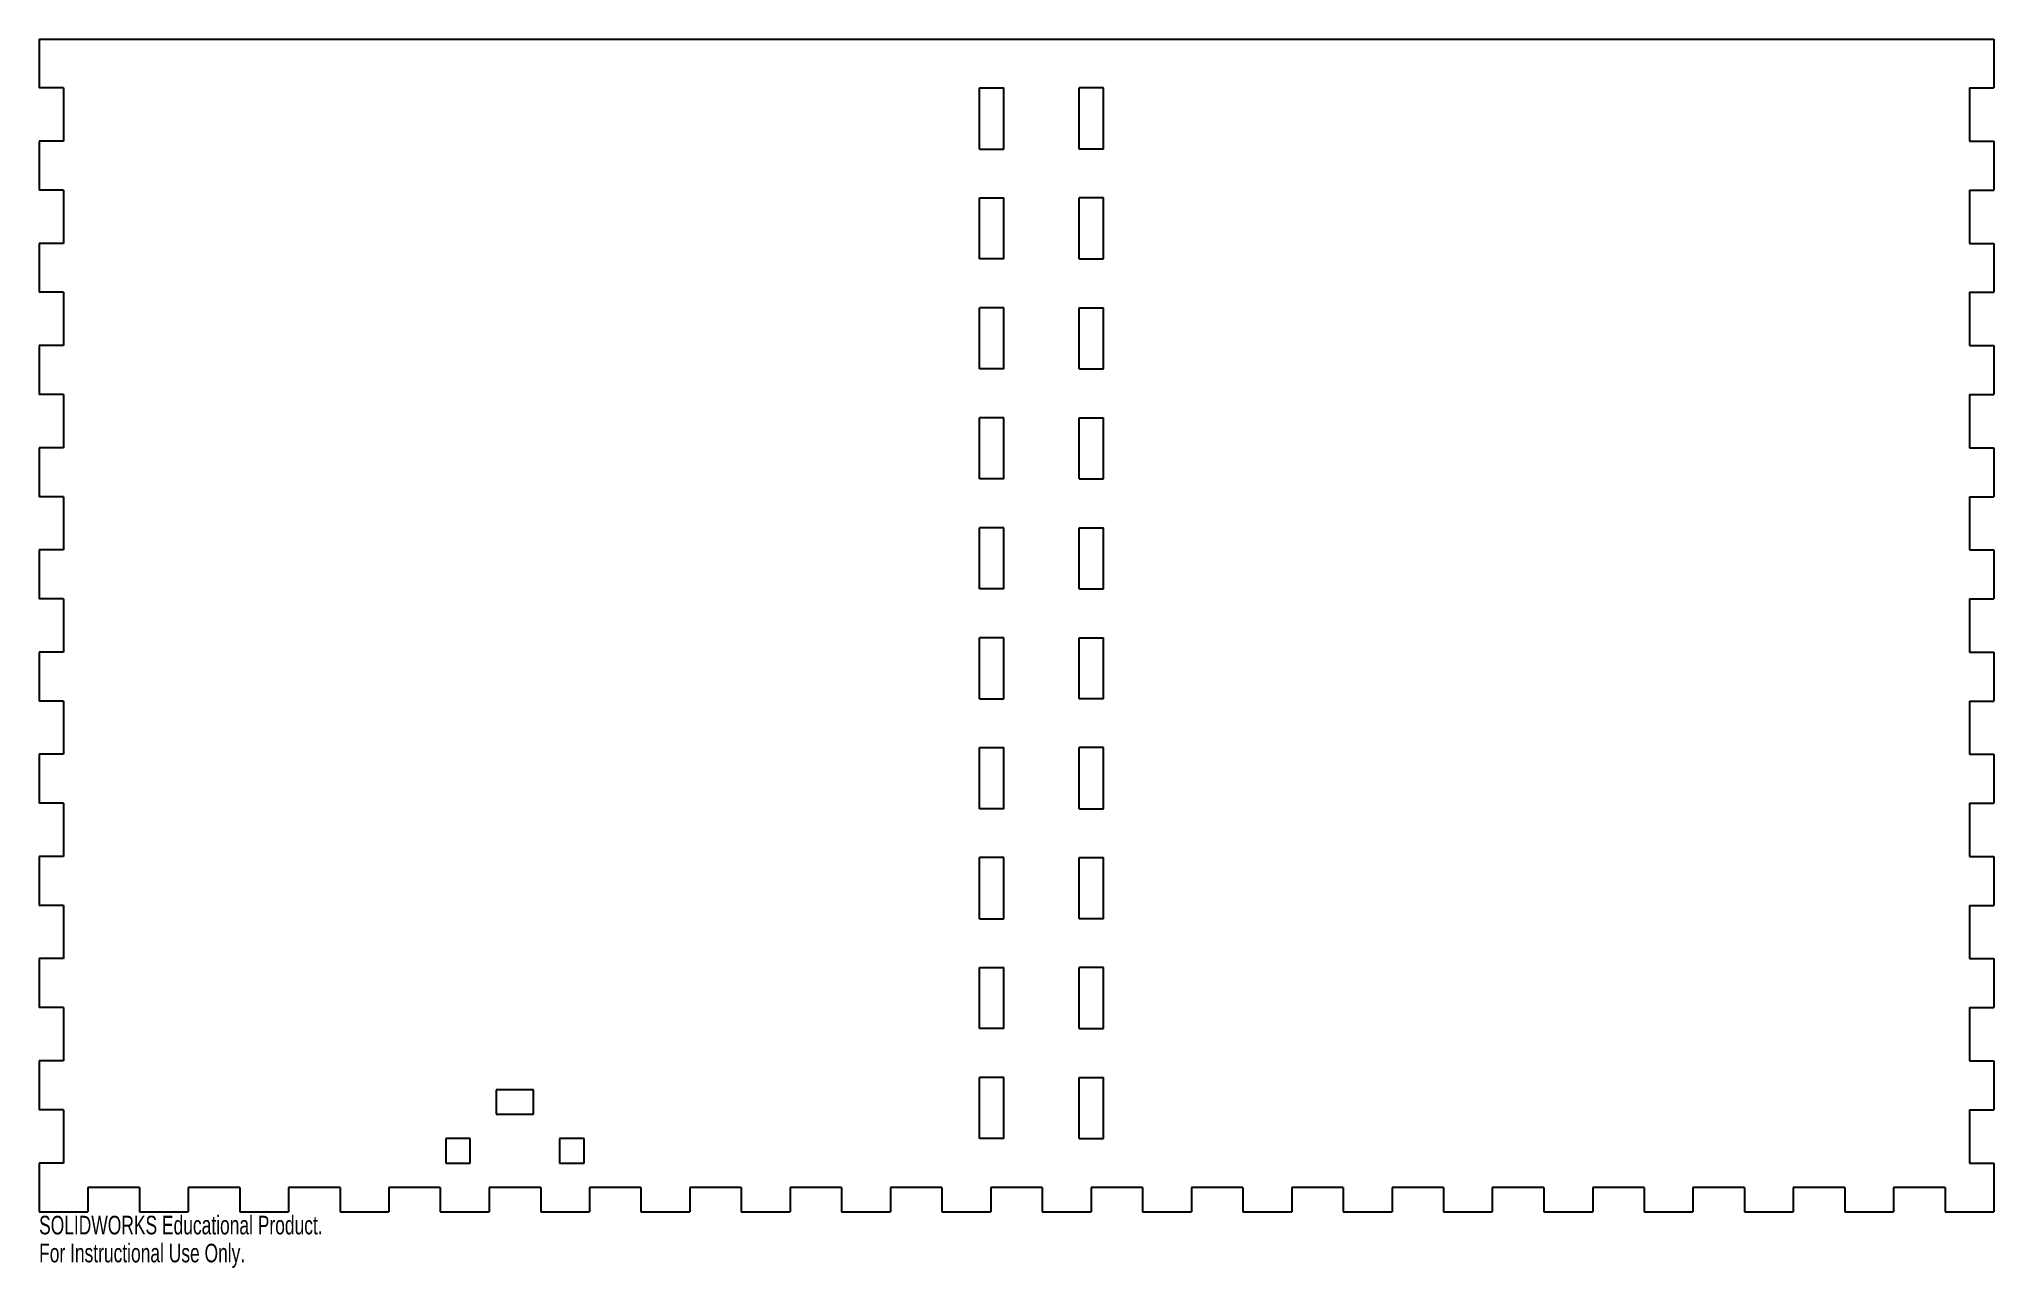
# Model space of a CAD drawing. Header units: inches. Extents: x -10 to 10, y -0.6 to 12.
import ezdxf

# ---------------------------------------------------------------- set-up
doc = ezdxf.new("R2010")
doc.units = ezdxf.units.IN
doc.header["$MEASUREMENT"] = 0
doc.styles.add('SLDTEXTSTYLE0', font='TXT', dxfattribs={"width": 0.7})

msp = doc.modelspace()

# ---------------------------------------------------------------- linework, layer by layer
at = {"color": 7, "linetype": 'Continuous', "lineweight": 25}
for p, q in [((-10, 12), (10, 12)), ((-10, 12), (-10, 11.5)), ((10, 12), (10, 11.5)), ((-9.75, 11.5), (-10, 11.5)), ((-9.75, 11.5), (-9.75, 10.955)), ((-0.38, 11.5), (-0.13, 11.5)), ((-0.38, 10.875), (-0.38, 11.5)), ((-0.13, 10.875), (-0.13, 11.5)), ((0.89, 11.5), (0.64, 11.5)), ((0.64, 10.875), (0.64, 11.5)), ((0.89, 10.875), (0.89, 11.5)), ((9.75, 11.5), (10, 11.5)), ((9.75, 11.5), (9.75, 10.955)), ((-9.75, 10.955), (-10, 10.955)), ((-10, 10.955), (-10, 10.455)), ((-0.38, 10.875), (-0.13, 10.875)), ((0.89, 10.875), (0.64, 10.875)), ((9.75, 10.955), (10, 10.955)), ((10, 10.955), (10, 10.455)), ((-9.75, 10.455), (-10, 10.455)), ((-9.75, 10.455), (-9.75, 9.909)), ((9.75, 10.455), (10, 10.455)), ((9.75, 10.455), (9.75, 9.909)), ((-0.38, 10.375), (-0.13, 10.375)), ((-0.38, 9.75), (-0.38, 10.375)), ((-0.13, 9.75), (-0.13, 10.375)), ((0.64, 9.75), (0.64, 10.375)), ((0.89, 10.375), (0.64, 10.375)), ((0.89, 9.75), (0.89, 10.375)), ((-9.75, 9.909), (-10, 9.909)), ((-10, 9.909), (-10, 9.409)), ((9.75, 9.909), (10, 9.909)), ((10, 9.909), (10, 9.409)), ((-0.13, 9.75), (-0.38, 9.75)), ((0.64, 9.75), (0.89, 9.75)), ((-9.75, 9.409), (-10, 9.409)), ((-9.75, 9.409), (-9.75, 8.864)), ((9.75, 9.409), (10, 9.409)), ((9.75, 9.409), (9.75, 8.864)), ((-0.13, 9.25), (-0.38, 9.25)), ((-0.38, 8.625), (-0.38, 9.25)), ((-0.13, 8.625), (-0.13, 9.25)), ((0.64, 8.625), (0.64, 9.25)), ((0.64, 9.25), (0.89, 9.25)), ((0.89, 8.625), (0.89, 9.25)), ((-9.75, 8.864), (-10, 8.864)), ((-10, 8.864), (-10, 8.364)), ((9.75, 8.864), (10, 8.864)), ((10, 8.864), (10, 8.364)), ((-0.13, 8.625), (-0.38, 8.625)), ((0.64, 8.625), (0.89, 8.625)), ((-9.75, 8.364), (-10, 8.364)), ((-9.75, 8.364), (-9.75, 7.818)), ((9.75, 8.364), (10, 8.364)), ((9.75, 8.364), (9.75, 7.818)), ((-0.13, 8.125), (-0.38, 8.125)), ((-0.38, 7.5), (-0.38, 8.125)), ((-0.13, 7.5), (-0.13, 8.125)), ((0.64, 7.5), (0.64, 8.125)), ((0.64, 8.125), (0.89, 8.125)), ((0.89, 7.5), (0.89, 8.125)), ((-9.75, 7.818), (-10, 7.818)), ((-10, 7.818), (-10, 7.318)), ((9.75, 7.818), (10, 7.818)), ((10, 7.818), (10, 7.318)), ((-0.13, 7.5), (-0.38, 7.5)), ((0.64, 7.5), (0.89, 7.5)), ((-9.75, 7.318), (-10, 7.318)), ((-9.75, 7.318), (-9.75, 6.773)), ((9.75, 7.318), (10, 7.318)), ((9.75, 7.318), (9.75, 6.773)), ((-0.13, 7), (-0.38, 7)), ((-0.38, 6.375), (-0.38, 7)), ((-0.13, 6.375), (-0.13, 7)), ((0.64, 6.375), (0.64, 7)), ((0.64, 7), (0.89, 7)), ((0.89, 6.375), (0.89, 7)), ((-9.75, 6.773), (-10, 6.773)), ((-10, 6.773), (-10, 6.273)), ((9.75, 6.773), (10, 6.773)), ((10, 6.773), (10, 6.273)), ((-9.75, 6.273), (-10, 6.273)), ((-9.75, 6.273), (-9.75, 5.727)), ((-0.13, 6.375), (-0.38, 6.375)), ((0.64, 6.375), (0.89, 6.375)), ((9.75, 6.273), (10, 6.273)), ((9.75, 6.273), (9.75, 5.727)), ((-0.13, 5.875), (-0.38, 5.875)), ((-0.38, 5.25), (-0.38, 5.875)), ((-0.13, 5.25), (-0.13, 5.875)), ((0.64, 5.875), (0.89, 5.875)), ((0.64, 5.25), (0.64, 5.875)), ((0.89, 5.25), (0.89, 5.875)), ((-9.75, 5.727), (-10, 5.727)), ((-10, 5.727), (-10, 5.227)), ((9.75, 5.727), (10, 5.727)), ((10, 5.727), (10, 5.227)), ((-9.75, 5.227), (-10, 5.227)), ((-9.75, 5.227), (-9.75, 4.682)), ((-0.38, 5.25), (-0.13, 5.25)), ((0.89, 5.25), (0.64, 5.25)), ((9.75, 5.227), (10, 5.227)), ((9.75, 5.227), (9.75, 4.682)), ((-9.75, 4.682), (-10, 4.682)), ((-10, 4.682), (-10, 4.182)), ((-0.38, 4.125), (-0.38, 4.75)), ((-0.38, 4.75), (-0.13, 4.75)), ((-0.13, 4.125), (-0.13, 4.75)), ((0.89, 4.75), (0.64, 4.75)), ((0.64, 4.125), (0.64, 4.75)), ((0.89, 4.125), (0.89, 4.75)), ((9.75, 4.682), (10, 4.682)), ((10, 4.682), (10, 4.182)), ((-9.75, 4.182), (-10, 4.182)), ((-9.75, 4.182), (-9.75, 3.636)), ((-0.13, 4.125), (-0.38, 4.125)), ((0.64, 4.125), (0.89, 4.125)), ((9.75, 4.182), (10, 4.182)), ((9.75, 4.182), (9.75, 3.636)), ((-9.75, 3.636), (-10, 3.636)), ((-10, 3.636), (-10, 3.136)), ((-0.13, 3.625), (-0.38, 3.625)), ((-0.38, 3), (-0.38, 3.625)), ((-0.13, 3), (-0.13, 3.625)), ((0.64, 3.625), (0.89, 3.625)), ((0.64, 3), (0.64, 3.625)), ((0.89, 3), (0.89, 3.625)), ((9.75, 3.636), (10, 3.636)), ((10, 3.636), (10, 3.136)), ((-9.75, 3.136), (-10, 3.136)), ((-9.75, 3.136), (-9.75, 2.591)), ((-0.38, 3), (-0.13, 3)), ((0.89, 3), (0.64, 3)), ((9.75, 3.136), (10, 3.136)), ((9.75, 3.136), (9.75, 2.591)), ((-9.75, 2.591), (-10, 2.591)), ((-10, 2.591), (-10, 2.091)), ((-0.38, 1.875), (-0.38, 2.5)), ((-0.38, 2.5), (-0.13, 2.5)), ((-0.13, 1.875), (-0.13, 2.5)), ((0.89, 2.5), (0.64, 2.5)), ((0.64, 1.875), (0.64, 2.5)), ((0.89, 1.875), (0.89, 2.5)), ((9.75, 2.591), (10, 2.591)), ((10, 2.591), (10, 2.091)), ((-9.75, 2.091), (-10, 2.091)), ((-9.75, 2.091), (-9.75, 1.545)), ((9.75, 2.091), (10, 2.091)), ((9.75, 2.091), (9.75, 1.545)), ((-0.13, 1.875), (-0.38, 1.875)), ((0.64, 1.875), (0.89, 1.875)), ((-9.75, 1.545), (-10, 1.545)), ((-10, 1.545), (-10, 1.045)), ((9.75, 1.545), (10, 1.545)), ((10, 1.545), (10, 1.045)), ((-4.942, 1.25), (-5.322, 1.25)), ((-5.322, 1.25), (-5.322, 1)), ((-4.942, 1), (-4.942, 1.25)), ((-0.13, 1.375), (-0.38, 1.375)), ((-0.38, 0.75), (-0.38, 1.375)), ((-0.13, 0.75), (-0.13, 1.375)), ((0.64, 0.75), (0.64, 1.375)), ((0.64, 1.375), (0.89, 1.375)), ((0.89, 0.75), (0.89, 1.375)), ((-9.75, 1.045), (-10, 1.045)), ((-9.75, 1.045), (-9.75, 0.5)), ((-5.322, 1), (-4.942, 1)), ((9.75, 1.045), (10, 1.045)), ((9.75, 1.045), (9.75, 0.5)), ((-5.589, 0.75), (-5.839, 0.75)), ((-5.839, 0.75), (-5.839, 0.5)), ((-5.589, 0.5), (-5.589, 0.75)), ((-4.424, 0.75), (-4.674, 0.75)), ((-4.674, 0.75), (-4.674, 0.5)), ((-4.424, 0.5), (-4.424, 0.75)), ((-0.13, 0.75), (-0.38, 0.75)), ((0.64, 0.75), (0.89, 0.75)), ((-9.75, 0.5), (-10, 0.5)), ((-10, 0.5), (-10, 0)), ((-5.839, 0.5), (-5.589, 0.5)), ((-4.674, 0.5), (-4.424, 0.5)), ((9.75, 0.5), (10, 0.5)), ((10, 0.5), (10, 0)), ((-8.974, 0.25), (-9.5, 0.25)), ((-9.5, 0.25), (-9.5, 0)), ((-8.974, 0.25), (-8.974, 0)), ((-7.947, 0.25), (-8.474, 0.25)), ((-8.474, 0.25), (-8.474, 0)), ((-7.947, 0.25), (-7.947, 0)), ((-6.921, 0.25), (-7.447, 0.25)), ((-7.447, 0.25), (-7.447, 0)), ((-6.921, 0.25), (-6.921, 0)), ((-5.895, 0.25), (-6.421, 0.25)), ((-6.421, 0.25), (-6.421, 0)), ((-5.895, 0.25), (-5.895, 0)), ((-4.868, 0.25), (-5.395, 0.25)), ((-5.395, 0.25), (-5.395, 0)), ((-4.868, 0.25), (-4.868, 0)), ((-3.842, 0.25), (-4.368, 0.25)), ((-4.368, 0.25), (-4.368, 0)), ((-3.842, 0.25), (-3.842, 0)), ((-2.816, 0.25), (-3.342, 0.25)), ((-3.342, 0.25), (-3.342, 0)), ((-2.816, 0.25), (-2.816, 0)), ((-1.789, 0.25), (-2.316, 0.25)), ((-2.316, 0.25), (-2.316, 0)), ((-1.789, 0.25), (-1.789, 0)), ((-0.763, 0.25), (-1.289, 0.25)), ((-1.289, 0.25), (-1.289, 0)), ((-0.763, 0.25), (-0.763, 0)), ((0.263, 0.25), (-0.263, 0.25)), ((-0.263, 0.25), (-0.263, 0)), ((0.263, 0.25), (0.263, 0)), ((1.289, 0.25), (0.763, 0.25)), ((0.763, 0.25), (0.763, 0)), ((1.289, 0.25), (1.289, 0)), ((2.316, 0.25), (1.789, 0.25)), ((1.789, 0.25), (1.789, 0)), ((2.316, 0.25), (2.316, 0)), ((3.342, 0.25), (2.816, 0.25)), ((2.816, 0.25), (2.816, 0)), ((3.342, 0.25), (3.342, 0)), ((4.368, 0.25), (3.842, 0.25)), ((3.842, 0.25), (3.842, 0)), ((4.368, 0.25), (4.368, 0)), ((5.395, 0.25), (4.868, 0.25)), ((4.868, 0.25), (4.868, 0)), ((5.395, 0.25), (5.395, 0)), ((6.421, 0.25), (5.895, 0.25)), ((5.895, 0.25), (5.895, 0)), ((6.421, 0.25), (6.421, 0)), ((7.447, 0.25), (6.921, 0.25)), ((6.921, 0.25), (6.921, 0)), ((7.447, 0.25), (7.447, 0)), ((8.474, 0.25), (7.947, 0.25)), ((7.947, 0.25), (7.947, 0)), ((8.474, 0.25), (8.474, 0)), ((9.5, 0.25), (8.974, 0.25)), ((8.974, 0.25), (8.974, 0)), ((9.5, 0.25), (9.5, 0)), ((-10, 0), (-9.5, 0)), ((-8.974, 0), (-8.474, 0)), ((-7.947, 0), (-7.447, 0)), ((-6.921, 0), (-6.421, 0)), ((-5.895, 0), (-5.395, 0)), ((-4.868, 0), (-4.368, 0)), ((-3.842, 0), (-3.342, 0)), ((-2.816, 0), (-2.316, 0)), ((-1.789, 0), (-1.289, 0)), ((-0.763, 0), (-0.263, 0)), ((0.263, 0), (0.763, 0)), ((1.289, 0), (1.789, 0)), ((2.316, 0), (2.816, 0)), ((3.342, 0), (3.842, 0)), ((4.368, 0), (4.868, 0)), ((5.395, 0), (5.895, 0)), ((6.421, 0), (6.921, 0)), ((7.447, 0), (7.947, 0)), ((8.474, 0), (8.974, 0)), ((9.5, 0), (10, 0))]:
    msp.add_line(p, q, dxfattribs=at)

# ---------------------------------------------------------------- texts
at = {"color": 7, "linetype": 'Continuous', "char_height": 0.1903, "attachment_point": 1, "style": 'SLDTEXTSTYLE0'}
for s, insert in [('SOLIDWORKS Educational Product.', (-10, -0.04)), ('For Instructional Use Only.', (-10, -0.326))]:
    msp.add_mtext(s, dxfattribs=dict(at, insert=insert))

doc.saveas('drawing.dxf')
